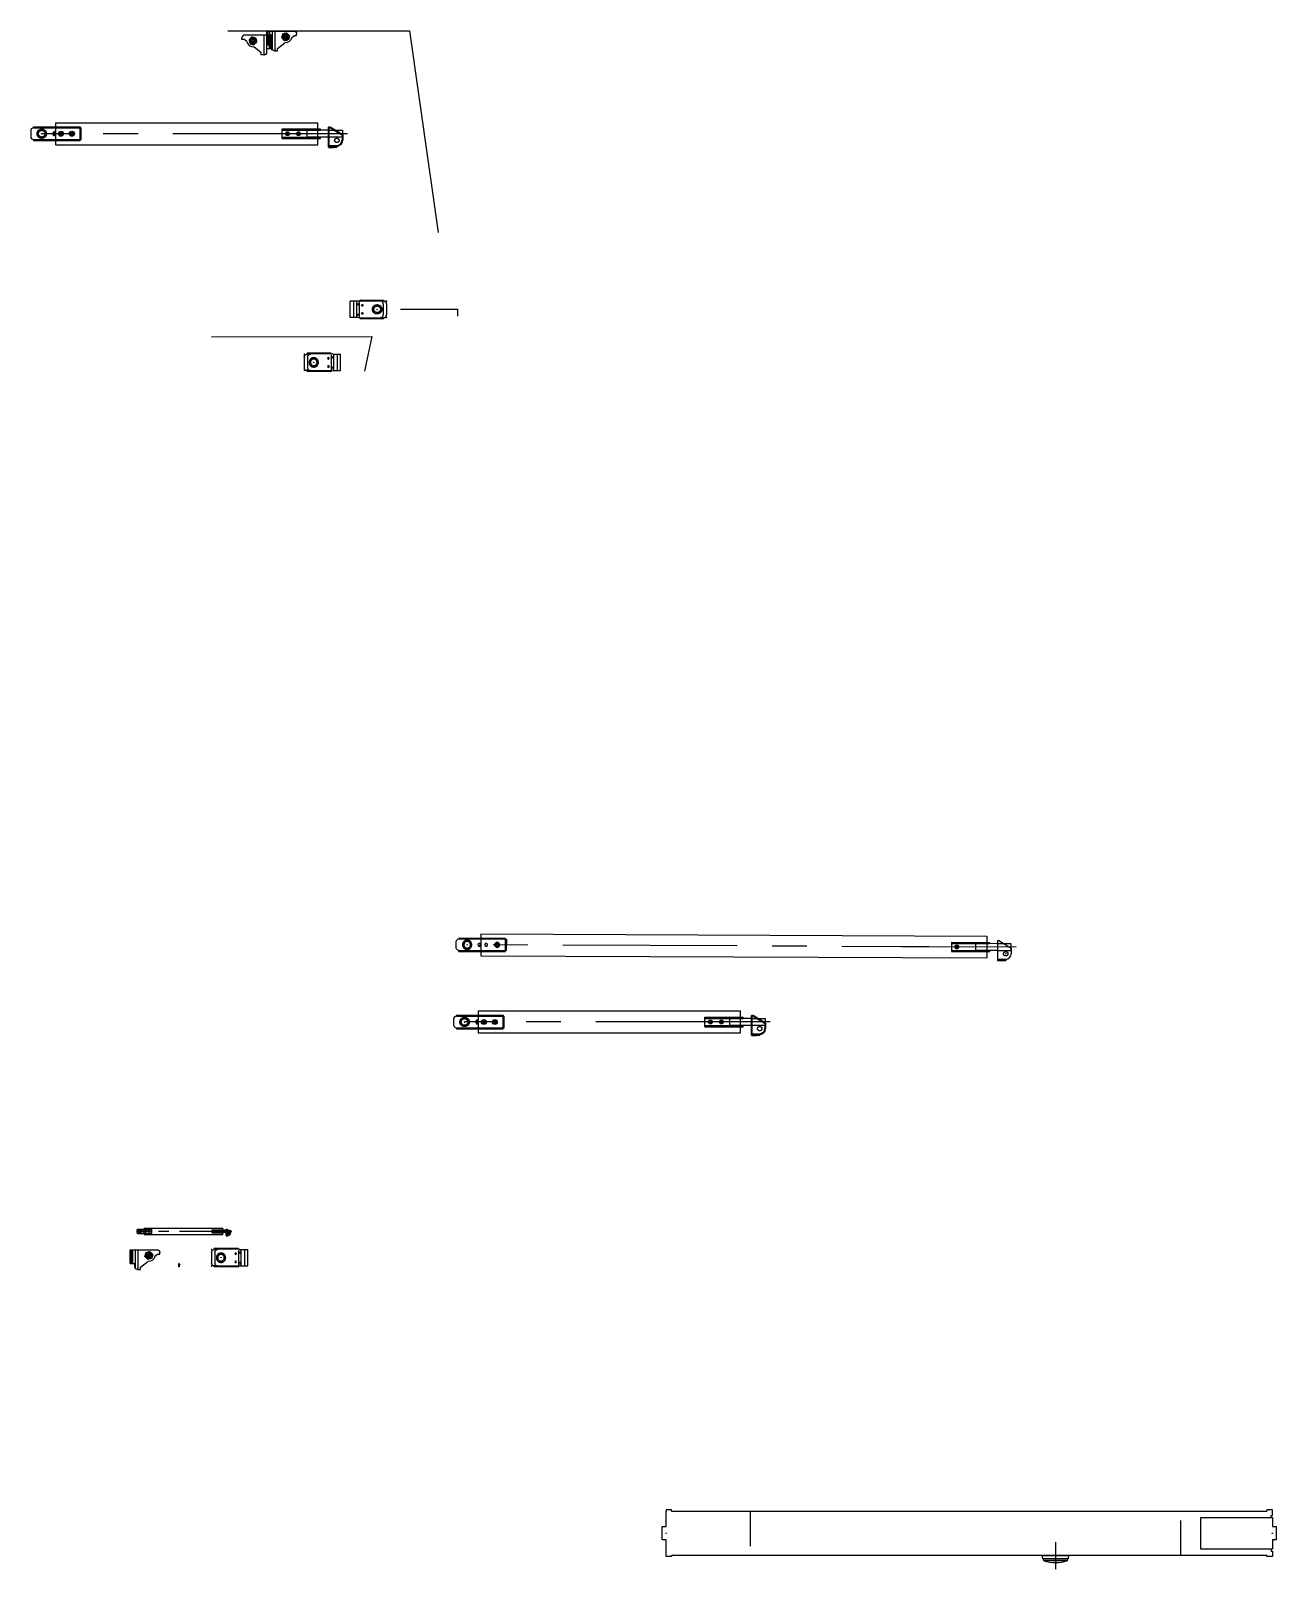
# Model space of a CAD drawing. Header units: millimetres. Extents: x -855187 to 47266, y -116283 to 213088.
# Drawn here: x -231436 to -208756, y -20606 to 7395 of the extents above; entities that cross this region are included whole.
import ezdxf

# ---------------------------------------------------------------- set-up
doc = ezdxf.new("R2010")
doc.units = ezdxf.units.MM
doc.header["$LTSCALE"] = 10
doc.header["$PDMODE"] = 35
doc.header["$PDSIZE"] = 5
for name, pattern in [('CENTER', [50.8, 31.75, -6.35, 6.35, -6.35]), ('DASHED2', [9.525, 6.35, -3.175]), ('HIDDEN', [9.525, 6.35, -3.175])]:
    doc.linetypes.add(name, pattern=pattern)
doc.layers.add('3APﾎﾞﾙﾄ', color=150, linetype='Continuous', lineweight=25)
for name, color, linetype in [('_吊下地', 40, 'Continuous'), ('_基準', 1, 'CENTER'), ('_製品', 4, 'Continuous'), ('POINT', 1, 'Continuous')]:
    doc.layers.add(name, color=color, linetype=linetype)

# ---------------------------------------------------------------- blocks, each defined once
blk = doc.blocks.new('ビスM5X08横')
for p, q in [((-3.5, 0.5), (-2, 0.5)), ((-3.5, -0.5), (-3.5, 0.5)), ((-0.5, 3.5), (0.5, 3.5)), ((-0.5, 2), (-0.5, 3.5)), ((0.5, 3.5), (0.5, 2)), ((2, 0.5), (3.5, 0.5)), ((3.5, 0.5), (3.5, -0.5)), ((-2, -0.5), (-3.5, -0.5)), ((-0.5, -3.5), (-0.5, -2)), ((0.5, -3.5), (-0.5, -3.5)), ((0.5, -2), (0.5, -3.5)), ((3.5, -0.5), (2, -0.5))]:
    blk.add_line(p, q)
blk.add_circle((0, 0), 4.5)
for centre, start, end in [((-2, 2), 270, 0), ((2, 2), 180, 270), ((-2, -2), 0, 90), ((2, -2), 90, 180)]:
    blk.add_arc(centre, 1.5, start, end)
at = {"layer": 'POINT', "color": 1}
blk.add_point((0, 0), dxfattribs=at)
blk = doc.blocks.new('Fブレース2')
at = {"layer": '_製品', "color": 0, "linetype": 'ByBlock'}
for p, q in [((-20, 5.5), (-20, -5.5)), ((-15, 12.5), (-15, 10.5)), ((-15, 12.5), (70, 12.5)), ((-15, 10.5), (72, 10.5)), ((23, -3.75), (23, 3.75)), ((70, 12.5), (70, 10.5)), ((70, -10.5), (70, 10.5)), ((72, -10.5), (72, 10.5)), ((-15, -10.5), (72, -10.5)), ((-15, -10.5), (-15, -12.5)), ((-15, -12.5), (70, -12.5)), ((70, -12.5), (70, -10.5))]:
    blk.add_line(p, q, dxfattribs=at)
at = {"layer": '_製品', "color": 0, "linetype": 'ByBlock', "ltscale": 0.5}
for p, q in [((70, 5), (72, 5)), ((70, -5), (72, -5))]:
    blk.add_line(p, q, dxfattribs=at)
at = {"layer": '_製品', "color": 6, "linetype": 'HIDDEN'}
for centre, radius in [((0, 0), 8.5), ((0, 0), 6), ((35, 0), 2.5), ((55, 0), 2.5)]:
    blk.add_circle(centre, radius, dxfattribs=at)
at = {"layer": '_製品', "color": 0, "linetype": 'ByBlock'}
for centre, radius, start, end in [((-15, 5.5), 5, 90, 180), ((23.84, 0), 3.84, 102.68038, 257.31962), ((-15, -5.5), 5, 180, 270)]:
    blk.add_arc(centre, radius, start, end, dxfattribs=at)
blk.add_point((0, 0), dxfattribs=at)
blk = doc.blocks.new('*U234')
for p, q in [((25, 20), (502.6, 20)), ((25, 20), (25, -20)), ((25, -20), (502.6, -20))]:
    blk.add_line(p, q)
at = {"color": 0, "linetype": 'ByBlock'}
for p, q in [((437.6, -8.7), (437.6, 8.6)), ((437.6, 8.6), (507.6, 8.6)), ((437.6, 6.3), (507.6, 6.3)), ((442.6, 6.3), (442.6, 8.6)), ((522.4, 6.3), (482.6, 6.3)), ((482.6, 6.3), (482.6, -6.4)), ((502.6, 6.3), (502.6, 8.6)), ((502.6, -8.7), (502.6, 8.6)), ((507.6, 6.3), (507.6, 8.6)), ((437.6, -6.4), (507.6, -6.4)), ((437.6, -8.7), (507.6, -8.7)), ((442.6, -8.7), (442.6, -6.4)), ((522.4, -6.4), (482.6, -6.4)), ((502.6, -8.7), (502.6, -6.4)), ((507.6, -8.7), (507.6, -6.4)), ((531.3, -24.3), (537.4, -24.3)), ((537.4, -22), (537.4, -24.3))]:
    blk.add_line(p, q, dxfattribs=at)
at = {"color": 0}
blk.add_line((502.6, -20), (502.6, 20), dxfattribs=at)
at = {"color": 0, "linetype": 'ByBlock', "lineweight": 40}
for p, q in [((522.4, 12), (522.4, -24.3)), ((522.4, 12), (524.7, 12)), ((524.7, 12), (547.4, -2)), ((522.4, -22), (537.4, -22)), ((522.4, -24.3), (531.3, -24.3)), ((547.4, -2), (547.4, -12))]:
    blk.add_line(p, q, dxfattribs=at)
at = {"color": 6, "linetype": 'HIDDEN'}
for p, q in [((522.4, 6.3), (547.6, 6.3)), ((547.6, 6.3), (547.6, -6.4)), ((547.6, -6.4), (522.4, -6.4))]:
    blk.add_line(p, q, dxfattribs=at)
at = {"color": 0, "linetype": 'ByBlock'}
for centre in [(447.6, 0), (467.6, 0)]:
    blk.add_circle(centre, 3.5, dxfattribs=at)
at = {"color": 6, "linetype": 'HIDDEN'}
blk.add_circle((537.4, -12.1), 4, dxfattribs=at)
at = {"color": 0, "linetype": 'ByBlock'}
for centre, radius, start, end in [((444.9, 0.7), 1.74, 299.9987, 30.0013), ((447.6, 0), 2.05, 120, 128.062), ((447.6, 0), 2.05, 111.938, 120), ((448.4, 2.8), 1.74, 209.9987, 300.0013), ((450.4, -0.7), 1.74, 119.9987, 210.0013), ((447.6, 0), 2.05, 30, 38.062), ((447.6, 0), 2.05, 21.938, 30), ((464.9, 0.7), 1.74, 299.9987, 30.0013), ((467.6, 0), 2.05, 120, 128.062), ((467.6, 0), 2.05, 111.938, 120), ((468.4, 2.8), 1.74, 209.9987, 300.0013), ((470.4, -0.7), 1.74, 119.9987, 210.0013), ((467.6, 0), 2.05, 30, 38.062), ((467.6, 0), 2.05, 21.938, 30), ((447.6, 0), 2.05, 201.938, 210), ((447.6, 0), 2.05, 210, 218.062), ((446.9, -2.8), 1.74, 29.9987, 120.0013), ((447.6, 0), 2.05, 291.938, 300), ((447.6, 0), 2.05, 300, 308.062), ((467.6, 0), 2.05, 201.938, 210), ((467.6, 0), 2.05, 210, 218.062), ((466.9, -2.8), 1.74, 29.9987, 120.0013), ((467.6, 0), 2.05, 291.938, 300), ((467.6, 0), 2.05, 300, 308.062)]:
    blk.add_arc(centre, radius, start, end, dxfattribs=at)
at = {"color": 0, "linetype": 'ByBlock', "lineweight": 40}
blk.add_arc((537.4, -12), 10, 270, 0, dxfattribs=at)
at = {"layer": '_基準'}
blk.add_line((556.5, 0), (0, 0), dxfattribs=at)
blk.add_blockref('Fブレース2', (0, 0))
at = {"rotation": 119.9999999999997}
for p in [(35, 0), (55, 0)]:
    blk.add_blockref('ビスM5X08横', p, dxfattribs=at)
blk = doc.blocks.new('Fブレース1')
at = {"layer": '_基準'}
blk.add_line((0, 30), (0, 0), dxfattribs=at)
at = {"layer": '_製品', "color": 0, "linetype": 'ByBlock'}
for p, q in [((8.3, 30), (-6, 30)), ((-6, 0), (-6, 30)), ((6.1, 0), (6.1, 30)), ((10.4, 1), (10.4, 29)), ((12, 31.6), (55, 31.6)), ((12, 30.6), (55, 30.6)), ((42.7, 31.6), (42.8, 31.6)), ((55, 30), (55, 31.6)), ((8.3, 0), (-6, 0)), ((54, 25), (54, 5)), ((55, -1.6), (55, 0)), ((60, 25), (60, 5)), ((12, -0.6), (55, -0.6)), ((12, -1.6), (55, -1.6)), ((42.7, -1.6), (42.8, -1.6))]:
    blk.add_line(p, q, dxfattribs=at)
for centre in [(16, 22.5), (16, 7.5)]:
    blk.add_circle(centre, 1.5, dxfattribs=at)
at = {"layer": '_製品', "color": 6, "linetype": 'HIDDEN'}
for radius in [8.5, 6]:
    blk.add_circle((42.8, 15), radius, dxfattribs=at)
at = {"layer": '_製品', "color": 0, "linetype": 'ByBlock'}
for centre, start, end in [((8.3, 35), 270, 317.1564), ((49, 25), 0, 90), ((55, 25), 0, 90), ((8.3, -5), 42.8436, 90), ((49, 5), 270, 0), ((55, 5), 270, 0)]:
    blk.add_arc(centre, 5, start, end, dxfattribs=at)
for centre, major_axis, ratio in [((7.5, 24.1), (0, 1.5), 0.904894), ((7.5, 5), (0, 1.49), 0.909015)]:
    blk.add_ellipse(centre, major_axis=major_axis, ratio=ratio, dxfattribs=at)
for p in [(12, 31.6), (52.5, 28.5), (58.5, 28.5), (60, 30), (42.8, 15), (60, 0), (12, -1.6)]:
    blk.add_point(p, dxfattribs=at)
blk = doc.blocks.new('P_SCREW_RIGHT')
at = {"xscale": -1}
blk.add_blockref('Fブレース1', (42.85, -15), dxfattribs=at)
blk = doc.blocks.new('可変A')
at = {"layer": '3APﾎﾞﾙﾄ', "color": 0, "linetype": 'ByBlock'}
for p, q in [((-27.5, -8.6), (-26.6, -7.8)), ((-26.3, -9.8), (-27.5, -8.6)), ((-26.3, -11.2), (-27.5, -12.4)), ((-26.6, -13.2), (-27.5, -12.4)), ((-25.5, -8.9), (-26.6, -7.8)), ((-25.5, -12.1), (-26.6, -13.2)), ((-24, -8.9), (-22.9, -7.8)), ((-24, -12.1), (-22.9, -13.2)), ((-23.2, -9.8), (-22, -8.6)), ((-23.2, -11.2), (-22, -12.4)), ((-22, -8.6), (-22.9, -7.8)), ((-22.9, -13.2), (-22, -12.4))]:
    blk.add_line(p, q, dxfattribs=at)
blk.add_lwpolyline([(-19.6, -5.3), (-26.6, -3.4), (-31.8, -8.6), (-29.9, -15.7), (-22.9, -17.6), (-17.7, -12.4)], close=True, dxfattribs=at)
for radius in [6.32, 5.82]:
    blk.add_circle((-24.8, -10.5), radius, dxfattribs=at)
for centre, start, end in [((-27, -10.5), 315, 45), ((-24.8, -8.2), 225, 315), ((-24.8, -12.8), 45, 135), ((-22.5, -10.5), 135, 225)]:
    blk.add_arc(centre, 1, start, end, dxfattribs=at)
at = {"layer": '_製品', "color": 1, "linetype": 'CENTER', "lineweight": -2}
blk.add_line((0, 0), (0, -33.6), dxfattribs=at)
at = {"layer": '_製品', "color": 6, "linetype": 'HIDDEN', "lineweight": -2}
for p, q in [((4.8, 0), (4.8, -25)), ((-4.8, 0), (-4.8, -36)), ((7, -25), (7, 0))]:
    blk.add_line(p, q, dxfattribs=at)
at = {"layer": '_製品', "color": 0, "linetype": 'ByBlock', "lineweight": -2}
for p, q in [((-44.7, -8), (-44.7, -5)), ((-40.7, -8), (-44.7, -8)), ((-35.8, -11.8), (-40.7, -8)), ((9.3, 0), (-39.7, 0)), ((-9.8, -32), (-23.2, -21.6)), ((0.7, -31), (0.7, -25)), ((9.3, -25), (0.7, -25)), ((9.3, -25), (9.3, 0)), ((-9.8, -36), (-9.8, -32)), ((-4.3, -36), (-9.8, -36))]:
    blk.add_line(p, q, dxfattribs=at)
at = {"layer": '_製品', "color": 6, "linetype": 'HIDDEN', "lineweight": -2}
blk.add_circle((-24.8, -10.5), 4, dxfattribs=at)
at = {"layer": '_製品', "color": 0, "linetype": 'ByBlock', "lineweight": -2}
for centre, radius, start, end in [((-39.7, -5), 5, 90, 180), ((-24, -9.6), 12, 190.7539, 273.5732), ((-4.3, -31), 5, 270, 0)]:
    blk.add_arc(centre, radius, start, end, dxfattribs=at)
blk.add_point((0, 0), dxfattribs=at)
blk = doc.blocks.new('P_SCREW_LEFT')
at = {"xscale": -1}
blk.add_blockref('可変A', (-24.8, 10.5), dxfattribs=at)
blk = doc.blocks.new('*U233')
for p, q in [((25, 20), (502.6, 20)), ((25, 20), (25, -20)), ((25, -20), (502.6, -20))]:
    blk.add_line(p, q)
at = {"color": 0, "linetype": 'ByBlock'}
for p, q in [((437.6, -8.7), (437.6, 8.6)), ((437.6, 8.6), (507.6, 8.6)), ((437.6, 6.3), (507.6, 6.3)), ((442.6, 6.3), (442.6, 8.6)), ((522.4, 6.3), (482.6, 6.3)), ((482.6, 6.3), (482.6, -6.4)), ((502.6, 6.3), (502.6, 8.6)), ((502.6, -8.7), (502.6, 8.6)), ((507.6, 6.3), (507.6, 8.6)), ((437.6, -6.4), (507.6, -6.4)), ((437.6, -8.7), (507.6, -8.7)), ((442.6, -8.7), (442.6, -6.4)), ((522.4, -6.4), (482.6, -6.4)), ((502.6, -8.7), (502.6, -6.4)), ((507.6, -8.7), (507.6, -6.4)), ((531.3, -24.3), (537.4, -24.3)), ((537.4, -22), (537.4, -24.3))]:
    blk.add_line(p, q, dxfattribs=at)
at = {"color": 0}
blk.add_line((502.6, -20), (502.6, 20), dxfattribs=at)
at = {"color": 0, "linetype": 'ByBlock', "lineweight": 40}
for p, q in [((522.4, 12), (522.4, -24.3)), ((522.4, 12), (524.7, 12)), ((524.7, 12), (547.4, -2)), ((522.4, -22), (537.4, -22)), ((522.4, -24.3), (531.3, -24.3)), ((547.4, -2), (547.4, -12))]:
    blk.add_line(p, q, dxfattribs=at)
at = {"color": 6, "linetype": 'HIDDEN'}
for p, q in [((522.4, 6.3), (547.6, 6.3)), ((547.6, 6.3), (547.6, -6.4)), ((547.6, -6.4), (522.4, -6.4))]:
    blk.add_line(p, q, dxfattribs=at)
at = {"color": 0, "linetype": 'ByBlock'}
for centre in [(447.6, 0), (467.6, 0)]:
    blk.add_circle(centre, 3.5, dxfattribs=at)
at = {"color": 6, "linetype": 'HIDDEN'}
blk.add_circle((537.4, -12.1), 4, dxfattribs=at)
at = {"color": 0, "linetype": 'ByBlock'}
for centre, radius, start, end in [((444.9, 0.7), 1.74, 299.9987, 30.0013), ((447.6, 0), 2.05, 120, 128.062), ((447.6, 0), 2.05, 111.938, 120), ((448.4, 2.8), 1.74, 209.9987, 300.0013), ((450.4, -0.7), 1.74, 119.9987, 210.0013), ((447.6, 0), 2.05, 30, 38.062), ((447.6, 0), 2.05, 21.938, 30), ((464.9, 0.7), 1.74, 299.9987, 30.0013), ((467.6, 0), 2.05, 120, 128.062), ((467.6, 0), 2.05, 111.938, 120), ((468.4, 2.8), 1.74, 209.9987, 300.0013), ((470.4, -0.7), 1.74, 119.9987, 210.0013), ((467.6, 0), 2.05, 30, 38.062), ((467.6, 0), 2.05, 21.938, 30), ((447.6, 0), 2.05, 201.938, 210), ((447.6, 0), 2.05, 210, 218.062), ((446.9, -2.8), 1.74, 29.9987, 120.0013), ((447.6, 0), 2.05, 291.938, 300), ((447.6, 0), 2.05, 300, 308.062), ((467.6, 0), 2.05, 201.938, 210), ((467.6, 0), 2.05, 210, 218.062), ((466.9, -2.8), 1.74, 29.9987, 120.0013), ((467.6, 0), 2.05, 291.938, 300), ((467.6, 0), 2.05, 300, 308.062)]:
    blk.add_arc(centre, radius, start, end, dxfattribs=at)
at = {"color": 0, "linetype": 'ByBlock', "lineweight": 40}
blk.add_arc((537.4, -12), 10, 270, 0, dxfattribs=at)
at = {"layer": '_基準'}
blk.add_line((556.5, 0), (0, 0), dxfattribs=at)
blk.add_blockref('Fブレース2', (0, 0))
at = {"rotation": 119.9999999999997}
for p in [(35, 0), (55, 0)]:
    blk.add_blockref('ビスM5X08横', p, dxfattribs=at)
blk = doc.blocks.new('*U40')
at = {"color": 0, "linetype": 'HIDDEN'}
for p, q in [((-990.9, 6.3), (-990.9, -6.3)), ((-965.9, 6.3), (-990.9, 6.3)), ((-990.9, -6.3), (-965.9, -6.3))]:
    blk.add_line(p, q, dxfattribs=at)
at = {"color": 0}
for p, q in [((-990.7, 2), (-990.7, 11.9)), ((-968.2, -11.9), (-990.7, 2)), ((-980.8, 21.8), (-980.8, 24.1)), ((-974.6, 24.1), (-980.8, 24.1)), ((-965.9, 21.8), (-980.8, 21.8)), ((-965.9, 24.1), (-974.6, 24.1)), ((-965.9, -11.9), (-965.9, 24.1)), ((-965.9, 6.3), (-926.5, 6.3)), ((-881.9, 8.6), (-951.2, 8.6)), ((-951.2, 6.3), (-951.2, 8.6)), ((-881.9, 6.3), (-951.2, 6.3)), ((-24.8, 19.8), (-946.3, 19.8)), ((-946.3, -19.8), (-946.3, 19.8)), ((-946.3, 6.3), (-946.3, 8.6)), ((-946.3, -8.6), (-946.3, 8.6)), ((-926.5, 6.3), (-926.5, -6.3)), ((-886.8, 6.3), (-886.8, 8.6)), ((-881.9, -8.6), (-881.9, 8.6)), ((-24.8, -19.8), (-24.8, 19.8)), ((-965.9, -11.9), (-968.2, -11.9)), ((-965.9, -6.3), (-926.5, -6.3)), ((-951.2, -8.6), (-951.2, -6.3)), ((-881.9, -6.3), (-951.2, -6.3)), ((-881.9, -8.6), (-951.2, -8.6)), ((-946.3, -8.6), (-946.3, -6.3)), ((-24.8, -19.8), (-946.3, -19.8)), ((-886.8, -8.6), (-886.8, -6.3))]:
    blk.add_line(p, q, dxfattribs=at)
at = {"color": 0, "linetype": 'CENTER'}
blk.add_line((-999.7, 0), (-790.9, 0), dxfattribs=at)
at = {"color": 6, "linetype": 'HIDDEN'}
blk.add_circle((-980.8, 12), 3.96, dxfattribs=at)
at = {"color": 0}
blk.add_circle((-891.8, 0), 3.47, dxfattribs=at)
for centre, radius, start, end in [((-980.8, 11.9), 9.91, 90, 180), ((-891.8, 0), 2.03, 150, 158.062), ((-894.5, -0.7), 1.73, 329.9987, 60.0013), ((-891.8, 0), 2.03, 141.938, 150), ((-892.5, 2.7), 1.73, 239.9987, 330.0013), ((-889, 0.7), 1.73, 149.9987, 240.0013), ((-891.8, 0), 2.03, 231.938, 240), ((-891.8, 0), 2.03, 240, 248.062), ((-891.1, -2.7), 1.73, 59.9987, 150.0013), ((-891.8, 0), 2.03, 321.938, 330), ((-891.8, 0), 2.03, 330, 338.062)]:
    blk.add_arc(centre, radius, start, end, dxfattribs=at)
at = {"color": 1}
blk.add_point((-980.8, 12), dxfattribs=at)
at = {"layer": '_基準'}
blk.add_line((-999.7, 0), (0, 0), dxfattribs=at)
at = {"color": 0, "extrusion": (0, 0, -1), "xscale": 0.990985532725009, "yscale": 0.990985532725009, "zscale": -0.990985532725009}
blk.add_blockref('Fブレース2', (0, 0), dxfattribs=at)
at = {"color": 0, "extrusion": (0, 0, -1), "xscale": 0.9909855327250091, "yscale": 0.9909855327250091, "zscale": -0.990985532725009, "rotation": 119.9999999999869}
blk.add_blockref('ビスM5X08横', (54.5, 0), dxfattribs=at)
blk = doc.blocks.new('P_SCREW_MAIN')
for p, q in [((25, 20), (502.6, 20)), ((25, 20), (25, -20)), ((25, -20), (502.6, -20))]:
    blk.add_line(p, q)
at = {"color": 0, "linetype": 'ByBlock'}
for p, q in [((437.6, -8.7), (437.6, 8.6)), ((437.6, 8.6), (507.6, 8.6)), ((437.6, 6.3), (507.6, 6.3)), ((442.6, 6.3), (442.6, 8.6)), ((522.4, 6.3), (482.6, 6.3)), ((482.6, 6.3), (482.6, -6.4)), ((502.6, 6.3), (502.6, 8.6)), ((502.6, -8.7), (502.6, 8.6)), ((507.6, 6.3), (507.6, 8.6)), ((437.6, -6.4), (507.6, -6.4)), ((437.6, -8.7), (507.6, -8.7)), ((442.6, -8.7), (442.6, -6.4)), ((522.4, -6.4), (482.6, -6.4)), ((502.6, -8.7), (502.6, -6.4)), ((507.6, -8.7), (507.6, -6.4)), ((531.3, -24.3), (537.4, -24.3)), ((537.4, -22), (537.4, -24.3))]:
    blk.add_line(p, q, dxfattribs=at)
at = {"color": 0}
blk.add_line((502.6, -20), (502.6, 20), dxfattribs=at)
at = {"color": 0, "linetype": 'ByBlock', "lineweight": 40}
for p, q in [((522.4, 12), (522.4, -24.3)), ((522.4, 12), (524.7, 12)), ((524.7, 12), (547.4, -2)), ((522.4, -22), (537.4, -22)), ((522.4, -24.3), (531.3, -24.3)), ((547.4, -2), (547.4, -12))]:
    blk.add_line(p, q, dxfattribs=at)
at = {"color": 6, "linetype": 'HIDDEN'}
for p, q in [((522.4, 6.3), (547.6, 6.3)), ((547.6, 6.3), (547.6, -6.4)), ((547.6, -6.4), (522.4, -6.4))]:
    blk.add_line(p, q, dxfattribs=at)
at = {"color": 0, "linetype": 'ByBlock'}
for centre in [(447.6, 0), (467.6, 0)]:
    blk.add_circle(centre, 3.5, dxfattribs=at)
at = {"color": 6, "linetype": 'HIDDEN'}
blk.add_circle((537.4, -12.1), 4, dxfattribs=at)
at = {"color": 0, "linetype": 'ByBlock'}
for centre, radius, start, end in [((444.9, 0.7), 1.74, 299.99869, 30.00131), ((447.6, 0), 2.05, 120, 128.06196), ((447.6, 0), 2.05, 111.93804, 120), ((448.4, 2.8), 1.74, 209.99869, 300.00131), ((450.4, -0.7), 1.74, 119.99869, 210.00131), ((447.6, 0), 2.05, 30, 38.06196), ((447.6, 0), 2.05, 21.93804, 30), ((464.9, 0.7), 1.74, 299.99869, 30.00131), ((467.6, 0), 2.05, 120, 128.06196), ((467.6, 0), 2.05, 111.93804, 120), ((468.4, 2.8), 1.74, 209.99869, 300.00131), ((470.4, -0.7), 1.74, 119.99869, 210.00131), ((467.6, 0), 2.05, 30, 38.06196), ((467.6, 0), 2.05, 21.93804, 30), ((447.6, 0), 2.05, 201.93804, 210), ((447.6, 0), 2.05, 210, 218.06196), ((446.9, -2.8), 1.74, 29.99869, 120.00131), ((447.6, 0), 2.05, 291.93804, 300), ((447.6, 0), 2.05, 300, 308.06196), ((467.6, 0), 2.05, 201.93804, 210), ((467.6, 0), 2.05, 210, 218.06196), ((466.9, -2.8), 1.74, 29.99869, 120.00131), ((467.6, 0), 2.05, 291.93804, 300), ((467.6, 0), 2.05, 300, 308.06196)]:
    blk.add_arc(centre, radius, start, end, dxfattribs=at)
at = {"color": 0, "linetype": 'ByBlock', "lineweight": 40}
blk.add_arc((537.4, -12), 10, 270, 0, dxfattribs=at)
at = {"layer": '_基準'}
blk.add_line((556.5, 0), (0, 0), dxfattribs=at)
blk.add_blockref('Fブレース2', (0, 0))
at = {"rotation": 119.9999999999997}
for p in [(35, 0), (55, 0)]:
    blk.add_blockref('ビスM5X08横', p, dxfattribs=at)
blk = doc.blocks.new('*U246')
at = {"color": 0, "linetype": 'HIDDEN'}
for p, q in [((-27, 49), (-33, 48)), ((-32, 49), (-33, 48)), ((-31, 36), (-33, 48)), ((-27, 50), (-32, 49)), ((-18, 12), (-32, 12)), ((-32, 10), (-32, 12)), ((-31, 15), (-31, 36)), ((-19, 15), (-31, 15)), ((-25, 37), (-27, 50)), ((-24, 37), (-25, 37)), ((-24, 37), (-22, 50)), ((-17, 49), (-22, 50)), ((-17, 48), (-22, 49)), ((-19, 36), (-17, 48)), ((-19, 15), (-19, 36)), ((-18, 10), (-18, 12)), ((-17, 48), (-17, 49))]:
    blk.add_line(p, q, dxfattribs=at)
at = {"color": 0}
for p, q in [((-18, 10), (-32, 10)), ((-30, 10), (-30, -114)), ((-28, -114), (-28, 10)), ((-22, -114), (-22, 10)), ((-20, 10), (-20, -114)), ((-20, -114), (-30, -114))]:
    blk.add_line(p, q, dxfattribs=at)
at = {"color": 0, "linetype": 'HIDDEN'}
for centre, start, end in [((-36, 15), 325.26993, 357.86017), ((-13, 15), 182.13983, 214.73007)]:
    blk.add_arc(centre, 5.64, start, end, dxfattribs=at)
at = {"xscale": -1}
blk.add_blockref('可変A', (-25, 10), dxfattribs=at)
blk = doc.blocks.new('PARTITION_80.6TE QUAY')
for p, q in [((0, 42.5), (-10, 42.5)), ((-10, 42.5), (-10, 40.3)), ((-2, 28.8), (-2, 32.5)), ((-2, 32.5), (0, 32.5)), ((0, 32.5), (0, 42.5)), ((-10, -42.5), (-10, -40.3)), ((0, -42.5), (-10, -42.5)), ((-2, -28.8), (-2, -32.5)), ((-2, -32.5), (0, -32.5)), ((0, -32.5), (0, -42.5))]:
    blk.add_line(p, q)
at = {"color": 1}
blk.add_line((-395, -16.2), (-395, -65.4), dxfattribs=at)
for points in [[(-1104, -40.3), (-1104, -12), (-1111, -12), (-1111, 12), (-1104, 12), (-1104, 40.3)], [(-1094, 40.3), (-1094, 42.5), (-1104, 42.5), (-1104, 40.3)], [(-1094, 40.3), (-10, 40.3)], [(0, -28.8), (-130, -28.8), (-130, 28.8), (0, 28.8), (0, 12), (7, 12), (7, -12), (0, -12), (0, -28.8)], [(0, 28.8), (0, 12), (7, 12), (7, -12), (0, -12), (0, -28.8)], [(-1094, -40.3), (-1094, -42.5), (-1104, -42.5), (-1104, -40.3)], [(-10, -40.3), (-1094, -40.3)], [(-417, -46.3), (-417, -46.8)], [(-373, -46.3), (-373, -46.8), (-373.6, -50.3), (-416.4, -50.3), (-417, -46.8), (-373, -46.8)], [(0, -32.5), (0, -40.3)]]:
    blk.add_lwpolyline(points)
at = {"color": 155, "linetype": 'DASHED2'}
for points in [[(-951, 40.3), (-951, -40.3)], [(-167, -40.3), (-167, 40.3)]]:
    blk.add_lwpolyline(points, dxfattribs=at)
blk.add_lwpolyline([(-419, -40.3), (-371, -40.3), (-372.1, -46.3), (-417.9, -46.3)], close=True)
blk.add_lwpolyline([(-416.4, -50.3, 0.140299), (-373.6, -50.3)], format="xyb")
at = {"color": 1, "linetype": 'ByBlock'}
for p in [(-1104, 0), (0, 0)]:
    blk.add_point(p, dxfattribs=at)

msp = doc.modelspace()

# ---------------------------------------------------------------- linework, layer by layer
for p, q in [((-227845, 7392), (-224541, 7392)), ((-224541, 7392), (-224015, 3722)), ((-224700, 2325), (-223667, 2325)), ((-223667, 2325), (-223667, 2200, 127)), ((-228145, 1827), (-225224, 1831)), ((-225224, 1831), (-225357, 1202))]:
    msp.add_line(p, q)

# ---------------------------------------------------------------- block references
for name, p, xscale, yscale, zscale in [('P_SCREW_LEFT', (-227391, 7211), -10, 10, 0.3937007874015748), ('P_SCREW_LEFT', (-226794, 7285), 10, 10, 0.3937007874015748), ('*U234', (-231236, 5521), 10, 10, 10), ('P_SCREW_RIGHT', (-225128, 2325), -10, 10, 0.3937007874015748), ('P_SCREW_RIGHT', (-226283, 1359), 10, 10, 0.3937007874015748), ('P_SCREW_LEFT', (-229285, -14895), 10, 10, 0.3937007874015748), ('P_SCREW_RIGHT', (-227972, -14936), 10, 10, 0.3937007874015748), ('*U246', (-228728, -15060), 0.3937007874015748, 0.3937007874015748, 0.3937007874015748), ('PARTITION_80.6TE QUAY', (-208826, -19951), 10, 10, 10)]:
    msp.add_blockref(name, p, dxfattribs=dict(xscale=xscale, yscale=yscale, zscale=zscale))
for name, p, xscale, yscale in [('*U233', (-223536, -10645), 10, 10), ('P_SCREW_MAIN', (-229446, -14456), 3, 3)]:
    msp.add_blockref(name, p, dxfattribs=dict(xscale=xscale, yscale=yscale))
at = {"layer": '_吊下地', "xscale": 10, "yscale": 10, "zscale": 10, "rotation": 179.7423744160611}
msp.add_blockref('*U40', (-223489, -9240), dxfattribs=at)

doc.saveas('drawing.dxf')
